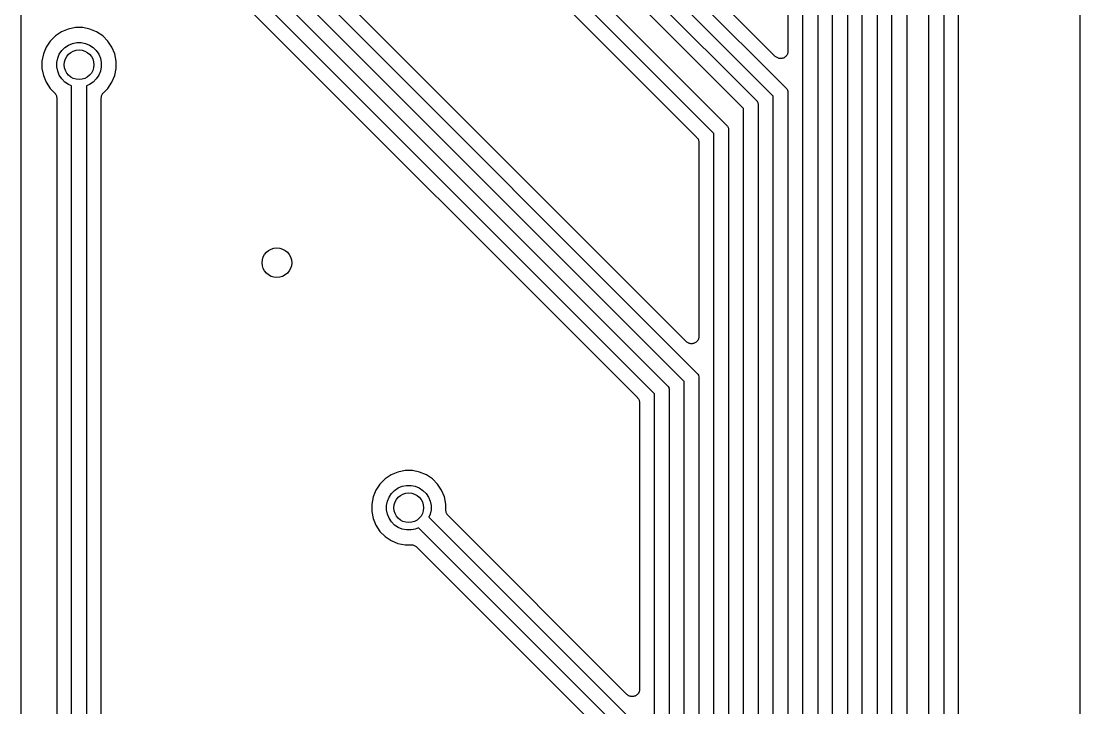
# Model space of a CAD drawing. Extents: x 49 to 143, y -158 to -38.
# Drawn here: x 128.63 to 142.9, y -71.78 to -62.53 of the extents above; entities that cross this region are included whole.
import ezdxf

# ---------------------------------------------------------------- set-up
doc = ezdxf.new("R2010")
doc.units = 0
doc.layers.add('BLACK', color=7, linetype='CONTINUOUS')

msp = doc.modelspace()

# ---------------------------------------------------------------- linework, layer by layer
at = {"layer": 'BLACK', "linetype": 'CONTINUOUS'}
for p, q in [((142.904, -38.2115), (142.904, -147.211)), ((140.87, -116.438), (140.87, -49.0634)), ((141.07, -49.0269), (141.07, -116.438)), ((141.27, -116.31), (141.27, -49.0416)), ((140.37, -118.494), (140.37, -49.1291)), ((140.57, -49.0926), (140.57, -118.458)), ((139.97, -118.986), (139.97, -54.996)), ((140.17, -54.9595), (140.17, -118.95)), ((139.57, -119.152), (139.57, -55.1617)), ((139.77, -55.1252), (139.77, -119.116)), ((139.37, -56.3693), (139.37, -119.281)), ((139.17, -119.318), (139.17, -56.4058)), ((138.97, -56.5301), (138.97, -62.9356)), ((128.878, -58.9766), (137.337, -67.4357)), ((137.17, -67.5513), (128.711, -59.0922)), ((133.374, -59.166), (138.137, -63.9294)), ((137.97, -64.045), (133.207, -59.2816)), ((128.804, -59.4685), (136.941, -67.6049)), ((133.076, -59.4334), (137.741, -64.0985)), ((134.339, -59.3946), (138.537, -63.5928)), ((128.633, -78.7071), (128.633, -59.5392)), ((138.37, -63.7084), (134.172, -59.5102)), ((135.66, -60.1497), (138.937, -63.4271)), ((138.799, -63.0063), (135.889, -60.0961)), ((138.77, -63.5427), (135.493, -60.2653)), ((137.599, -66.8493), (132.954, -62.2036)), ((132.785, -62.318), (137.737, -67.27)), ((137.57, -67.3856), (132.629, -62.4445)), ((129.267, -62.6382), (129.176, -62.6759)), ((129.364, -62.619), (129.267, -62.6382)), ((129.462, -62.619), (129.364, -62.619)), ((129.559, -62.6382), (129.462, -62.619)), ((129.65, -62.6759), (129.559, -62.6382)), ((129.094, -62.7306), (129.025, -62.8003)), ((129.176, -62.6759), (129.094, -62.7306)), ((129.732, -62.7306), (129.65, -62.6759)), ((129.801, -62.8003), (129.732, -62.7306)), ((128.97, -62.8822), (128.932, -62.9732)), ((129.025, -62.8003), (128.97, -62.8822)), ((129.147, -62.9769), (129.18, -62.9278)), ((129.18, -62.9278), (129.222, -62.886)), ((129.222, -62.886), (129.271, -62.8531)), ((129.271, -62.8531), (129.325, -62.8305)), ((129.325, -62.8305), (129.383, -62.819)), ((129.383, -62.819), (129.443, -62.819)), ((129.443, -62.819), (129.501, -62.8305)), ((129.501, -62.8305), (129.555, -62.8531)), ((129.555, -62.8531), (129.604, -62.886)), ((129.604, -62.886), (129.646, -62.9278)), ((129.646, -62.9278), (129.679, -62.9769)), ((129.856, -62.8822), (129.801, -62.8003)), ((129.894, -62.9732), (129.856, -62.8822)), ((128.932, -62.9732), (128.913, -63.0698)), ((128.913, -63.0698), (128.913, -63.1682)), ((129.113, -63.0895), (129.125, -63.0315)), ((129.125, -63.0315), (129.147, -62.9769)), ((129.679, -62.9769), (129.701, -63.0315)), ((129.701, -63.0315), (129.713, -63.0895)), ((129.913, -63.0698), (129.894, -62.9732)), ((129.913, -63.1682), (129.913, -63.0698)), ((138.807, -63.0125), (138.799, -63.0063)), ((138.814, -63.0185), (138.807, -63.0125)), ((138.814, -63.0186), (138.814, -63.0185)), ((138.814, -63.0187), (138.814, -63.0186)), ((138.823, -63.0233), (138.814, -63.0187)), ((138.831, -63.0278), (138.823, -63.0233)), ((138.832, -63.0279), (138.831, -63.0278)), ((138.831, -63.0278), (138.831, -63.0278)), ((138.841, -63.0307), (138.832, -63.0279)), ((138.85, -63.0335), (138.841, -63.0307)), ((138.85, -63.0336), (138.85, -63.0335)), ((138.86, -63.0346), (138.85, -63.0336)), ((138.85, -63.0336), (138.85, -63.0336)), ((138.869, -63.0356), (138.86, -63.0346)), ((138.87, -63.0356), (138.869, -63.0356)), ((138.869, -63.0356), (138.869, -63.0356)), ((138.879, -63.0347), (138.87, -63.0356)), ((138.889, -63.0338), (138.879, -63.0347)), ((138.898, -63.031), (138.889, -63.0337)), ((138.889, -63.0337), (138.889, -63.0338)), ((138.889, -63.0338), (138.889, -63.0338)), ((138.907, -63.0283), (138.898, -63.031)), ((138.908, -63.0282), (138.907, -63.0283)), ((138.917, -63.0236), (138.908, -63.0282)), ((138.908, -63.0282), (138.908, -63.0282)), ((138.925, -63.0193), (138.917, -63.0236)), ((138.933, -63.0127), (138.925, -63.0191)), ((138.925, -63.0191), (138.925, -63.0192)), ((138.925, -63.0192), (138.925, -63.0193)), ((138.94, -63.007), (138.933, -63.0127)), ((138.947, -62.9992), (138.94, -63.0068)), ((138.94, -63.0068), (138.94, -63.0069)), ((138.94, -63.0069), (138.94, -63.007)), ((138.952, -62.9921), (138.947, -62.9992)), ((138.953, -62.9919), (138.952, -62.9921)), ((138.957, -62.9832), (138.953, -62.9918)), ((138.953, -62.9918), (138.953, -62.9919)), ((138.962, -62.975), (138.957, -62.9832)), ((138.965, -62.9655), (138.962, -62.9747)), ((138.962, -62.9747), (138.962, -62.9748)), ((138.962, -62.9748), (138.962, -62.975)), ((138.968, -62.9564), (138.965, -62.9655)), ((138.969, -62.9465), (138.968, -62.956)), ((138.968, -62.956), (138.968, -62.9562)), ((138.968, -62.9562), (138.968, -62.9564)), ((138.97, -62.937), (138.969, -62.9465)), ((138.97, -62.9356), (138.97, -62.9366)), ((138.97, -62.9366), (138.97, -62.9366)), ((138.97, -62.9366), (138.97, -62.9366)), ((138.97, -62.9366), (138.97, -62.937)), ((128.913, -63.1682), (128.932, -63.2648)), ((129.113, -63.1485), (129.113, -63.0895)), ((129.125, -63.2065), (129.113, -63.1485)), ((129.147, -63.2611), (129.125, -63.2065)), ((129.701, -63.2065), (129.679, -63.2611)), ((129.713, -63.1485), (129.701, -63.2065)), ((129.713, -63.0895), (129.713, -63.1485)), ((129.894, -63.2648), (129.913, -63.1682)), ((128.932, -63.2648), (128.97, -63.3558)), ((128.97, -63.3558), (129.025, -63.4377)), ((129.18, -63.3102), (129.147, -63.2611)), ((129.222, -63.352), (129.18, -63.3102)), ((129.271, -63.3849), (129.222, -63.352)), ((129.604, -63.352), (129.555, -63.3849)), ((129.646, -63.3102), (129.604, -63.352)), ((129.679, -63.2611), (129.646, -63.3102)), ((129.801, -63.4377), (129.856, -63.3558)), ((129.856, -63.3558), (129.894, -63.2648)), ((129.025, -63.4377), (129.084, -63.4968)), ((129.084, -63.4968), (129.084, -63.4971)), ((129.084, -63.4971), (129.084, -63.4971)), ((129.084, -63.4971), (129.084, -63.4971)), ((129.084, -63.4971), (129.085, -63.4978)), ((129.085, -63.4978), (129.09, -63.5051)), ((129.09, -63.5051), (129.096, -63.5122)), ((129.313, -63.4023), (129.271, -63.3849)), ((129.313, -91.0771), (129.313, -63.4023)), ((129.555, -63.3849), (129.513, -63.4023)), ((129.513, -63.4023), (129.513, -100.543)), ((129.73, -63.511), (129.736, -63.504)), ((129.736, -63.504), (129.742, -63.4968)), ((129.742, -63.4968), (129.801, -63.4377)), ((138.937, -63.4271), (138.941, -63.4302)), ((138.941, -63.4302), (138.954, -63.4454)), ((138.954, -63.4454), (138.963, -63.4628)), ((138.963, -63.4628), (138.966, -63.4748)), ((138.966, -63.4748), (138.968, -63.4809)), ((138.968, -63.4809), (138.969, -63.4817)), ((138.969, -63.4817), (138.97, -63.4964)), ((138.97, -63.4964), (138.97, -63.4964)), ((138.97, -63.4964), (138.97, -63.5013)), ((138.97, -63.5013), (138.97, -63.5061)), ((129.096, -63.5122), (129.097, -63.5127)), ((129.097, -63.5127), (129.097, -63.5131)), ((129.097, -63.5131), (129.101, -63.5213)), ((129.101, -63.5213), (129.105, -63.5294)), ((129.105, -63.5294), (129.106, -63.5299)), ((129.106, -63.5299), (129.106, -63.5304)), ((129.106, -63.5304), (129.108, -63.5392)), ((129.108, -63.5392), (129.111, -63.5481)), ((129.111, -63.5481), (129.111, -63.5486)), ((129.111, -63.5486), (129.111, -63.5491)), ((129.111, -63.5491), (129.112, -63.5582)), ((129.112, -63.5582), (129.113, -63.5675)), ((129.113, -63.5675), (129.113, -78.9866)), ((129.713, -63.5661), (129.714, -63.5569)), ((129.713, -63.5672), (129.713, -63.5661)), ((129.713, -63.5675), (129.713, -63.5672)), ((129.713, -63.5672), (129.713, -63.5672)), ((129.713, -63.5672), (129.713, -63.5672)), ((129.713, -73.1803), (129.713, -63.5675)), ((129.714, -63.5569), (129.715, -63.5478)), ((129.715, -63.5467), (129.718, -63.5379)), ((129.715, -63.5473), (129.715, -63.5467)), ((129.715, -63.5478), (129.715, -63.5473)), ((129.718, -63.5379), (129.721, -63.5291)), ((129.721, -63.5281), (129.726, -63.52)), ((129.721, -63.5286), (129.721, -63.5281)), ((129.721, -63.5291), (129.721, -63.5286)), ((129.726, -63.52), (129.73, -63.5119)), ((129.73, -63.5115), (129.73, -63.511)), ((129.73, -63.5119), (129.73, -63.5115)), ((138.537, -63.5928), (138.541, -63.5959)), ((138.541, -63.5959), (138.544, -63.5997)), ((138.544, -63.5997), (138.544, -63.5997)), ((138.544, -63.5997), (138.547, -63.6033)), ((138.547, -63.6033), (138.553, -63.6111)), ((138.553, -63.6111), (138.563, -63.6285)), ((138.563, -63.6285), (138.565, -63.635)), ((138.565, -63.635), (138.568, -63.6473)), ((138.568, -63.6473), (138.568, -63.6473)), ((138.568, -63.6473), (138.57, -63.662)), ((138.77, -119.484), (138.77, -63.5427)), ((138.97, -63.5061), (138.97, -119.447)), ((138.37, -119.649), (138.37, -63.7084)), ((138.57, -63.662), (138.57, -63.662)), ((138.57, -63.662), (138.57, -63.6669)), ((138.57, -63.6669), (138.57, -63.6718)), ((138.57, -63.6718), (138.57, -119.613)), ((138.137, -63.9294), (138.141, -63.9325)), ((138.141, -63.9325), (138.153, -63.9477)), ((137.97, -107.888), (137.97, -64.045)), ((138.153, -63.9477), (138.163, -63.9651)), ((138.163, -63.9651), (138.166, -63.9748)), ((138.166, -63.9748), (138.168, -63.9839)), ((138.168, -63.9839), (138.168, -63.9839)), ((138.168, -63.9839), (138.17, -63.9986)), ((138.17, -63.9986), (138.17, -63.9986)), ((138.17, -63.9986), (138.17, -64.0035)), ((138.17, -64.0035), (138.17, -64.0084)), ((138.17, -64.0084), (138.17, -107.924)), ((137.741, -64.0985), (137.741, -64.0987)), ((137.741, -64.0987), (137.741, -64.0988)), ((137.741, -64.0988), (137.741, -64.0988)), ((137.741, -64.0988), (137.742, -64.0995)), ((137.742, -64.0995), (137.747, -64.1067)), ((137.747, -64.1067), (137.753, -64.1139)), ((137.753, -64.1139), (137.753, -64.1143)), ((137.753, -64.1143), (137.754, -64.1148)), ((137.754, -64.1148), (137.758, -64.123)), ((137.758, -64.123), (137.762, -64.1311)), ((137.762, -64.1311), (137.763, -64.1316)), ((137.763, -64.1316), (137.763, -64.1321)), ((137.763, -64.1321), (137.765, -64.141)), ((137.765, -64.141), (137.768, -64.1498)), ((137.768, -64.1498), (137.768, -64.1503)), ((137.768, -64.1503), (137.768, -64.1508)), ((137.768, -64.1508), (137.769, -64.16)), ((137.769, -64.16), (137.77, -64.1692)), ((137.77, -64.1692), (137.77, -66.7785)), ((137.77, -66.7799), (137.769, -66.7895)), ((137.77, -66.7785), (137.77, -66.7796)), ((137.77, -66.7796), (137.77, -66.7796)), ((137.77, -66.7796), (137.77, -66.7796)), ((137.77, -66.7796), (137.77, -66.7799)), ((137.607, -66.8554), (137.599, -66.8493)), ((137.614, -66.8615), (137.607, -66.8554)), ((137.614, -66.8616), (137.614, -66.8615)), ((137.614, -66.8615), (137.614, -66.8615)), ((137.623, -66.8663), (137.614, -66.8616)), ((137.631, -66.8707), (137.623, -66.8663)), ((137.631, -66.8708), (137.631, -66.8707)), ((137.632, -66.8709), (137.631, -66.8708)), ((137.641, -66.8737), (137.632, -66.8709)), ((137.65, -66.8765), (137.641, -66.8737)), ((137.65, -66.8766), (137.65, -66.8765)), ((137.65, -66.8765), (137.65, -66.8765)), ((137.659, -66.8775), (137.65, -66.8766)), ((137.669, -66.8785), (137.659, -66.8775)), ((137.67, -66.8785), (137.669, -66.8785)), ((137.669, -66.8785), (137.669, -66.8785)), ((137.679, -66.8777), (137.67, -66.8785)), ((137.689, -66.8768), (137.679, -66.8777)), ((137.698, -66.8739), (137.689, -66.8767)), ((137.689, -66.8767), (137.689, -66.8767)), ((137.689, -66.8767), (137.689, -66.8768)), ((137.707, -66.8713), (137.698, -66.8739)), ((137.708, -66.8712), (137.707, -66.8713)), ((137.716, -66.8665), (137.708, -66.8711)), ((137.708, -66.8711), (137.708, -66.8712)), ((137.725, -66.8622), (137.716, -66.8665)), ((137.733, -66.8557), (137.725, -66.862)), ((137.725, -66.862), (137.725, -66.8621)), ((137.725, -66.8621), (137.725, -66.8622)), ((137.74, -66.85), (137.733, -66.8557)), ((137.746, -66.8422), (137.74, -66.8498)), ((137.74, -66.8498), (137.74, -66.8499)), ((137.74, -66.8499), (137.74, -66.85)), ((137.752, -66.835), (137.746, -66.8422)), ((137.753, -66.8349), (137.752, -66.835)), ((137.757, -66.8263), (137.753, -66.8348)), ((137.753, -66.8348), (137.753, -66.8349)), ((137.762, -66.8179), (137.757, -66.8263)), ((137.765, -66.8084), (137.762, -66.8176)), ((137.762, -66.8176), (137.762, -66.8178)), ((137.762, -66.8178), (137.762, -66.8179)), ((137.768, -66.7993), (137.765, -66.8084)), ((137.769, -66.7895), (137.768, -66.799)), ((137.768, -66.799), (137.768, -66.7992)), ((137.768, -66.7992), (137.768, -66.7993)), ((137.737, -67.27), (137.741, -67.2732)), ((137.741, -67.2732), (137.753, -67.2884)), ((137.753, -67.2884), (137.762, -67.3038)), ((137.762, -67.3038), (137.763, -67.3058)), ((137.763, -67.3058), (137.768, -67.3246)), ((137.768, -67.3246), (137.77, -67.3442)), ((137.77, -67.3442), (137.77, -67.3491)), ((137.77, -67.3491), (137.77, -107.758)), ((137.337, -67.4357), (137.341, -67.4389)), ((137.341, -67.4389), (137.353, -67.4541)), ((137.353, -67.4541), (137.362, -67.4691)), ((137.362, -67.4691), (137.363, -67.4715)), ((137.363, -67.4715), (137.367, -67.4862)), ((137.367, -67.4862), (137.368, -67.4903)), ((137.368, -67.4903), (137.37, -67.505)), ((137.57, -107.722), (137.57, -67.3856)), ((136.941, -67.6049), (136.941, -67.6051)), ((136.941, -67.6051), (136.941, -67.6051)), ((136.941, -67.6051), (136.941, -67.6051)), ((136.941, -67.6051), (136.942, -67.6059)), ((136.942, -67.6059), (136.947, -67.6131)), ((136.947, -67.6131), (136.953, -67.6203)), ((136.953, -67.6203), (136.953, -67.6207)), ((136.953, -67.6207), (136.954, -67.6211)), ((136.954, -67.6211), (136.958, -67.6293)), ((136.958, -67.6293), (136.962, -67.6375)), ((136.962, -67.6375), (136.963, -67.638)), ((136.963, -67.638), (136.963, -67.6385)), ((136.963, -67.6385), (136.965, -67.6473)), ((137.17, -107.556), (137.17, -67.5513)), ((137.37, -67.505), (137.37, -67.505)), ((137.37, -67.505), (137.37, -67.5099)), ((137.37, -67.5099), (137.37, -67.5148)), ((137.37, -67.5148), (137.37, -107.593)), ((136.965, -67.6473), (136.968, -67.6562)), ((136.968, -67.6562), (136.968, -67.6567)), ((136.968, -67.6567), (136.968, -67.6572)), ((136.968, -67.6572), (136.969, -67.6664)), ((136.969, -67.6664), (136.97, -67.6756)), ((136.97, -67.6756), (136.97, -71.5342)), ((133.712, -68.6072), (133.621, -68.6449)), ((133.809, -68.588), (133.712, -68.6072)), ((133.907, -68.588), (133.809, -68.588)), ((134.004, -68.6072), (133.907, -68.588)), ((134.095, -68.6449), (134.004, -68.6072)), ((133.47, -68.7693), (133.415, -68.8512)), ((133.539, -68.6996), (133.47, -68.7693)), ((133.621, -68.6449), (133.539, -68.6996)), ((134.177, -68.6996), (134.095, -68.6449)), ((134.246, -68.7693), (134.177, -68.6996)), ((134.301, -68.8512), (134.246, -68.7693)), ((133.415, -68.8512), (133.377, -68.9422)), ((133.592, -68.9459), (133.625, -68.8968)), ((133.625, -68.8968), (133.667, -68.855)), ((133.667, -68.855), (133.716, -68.8221)), ((133.716, -68.8221), (133.77, -68.7995)), ((133.77, -68.7995), (133.828, -68.788)), ((133.828, -68.788), (133.888, -68.788)), ((133.888, -68.788), (133.946, -68.7995)), ((133.946, -68.7995), (134, -68.8221)), ((134, -68.8221), (134.049, -68.855)), ((134.049, -68.855), (134.091, -68.8968)), ((134.091, -68.8968), (134.124, -68.9459)), ((134.339, -68.9422), (134.301, -68.8512)), ((133.377, -68.9422), (133.358, -69.0388)), ((133.358, -69.0388), (133.358, -69.1372)), ((133.558, -69.0585), (133.57, -69.0005)), ((133.558, -69.1175), (133.558, -69.0585)), ((133.57, -69.0005), (133.592, -68.9459)), ((134.124, -68.9459), (134.146, -69.0005)), ((134.146, -69.0005), (134.158, -69.0585)), ((134.158, -69.0585), (134.158, -69.1175)), ((134.358, -69.0388), (134.339, -68.9422)), ((134.358, -69.1223), (134.358, -69.0388)), ((133.358, -69.1372), (133.377, -69.2338)), ((133.57, -69.1755), (133.558, -69.1175)), ((133.592, -69.2301), (133.57, -69.1755)), ((134.146, -69.1755), (134.129, -69.2176)), ((134.158, -69.1175), (134.146, -69.1755)), ((134.359, -69.1316), (134.358, -69.1223)), ((134.36, -69.1407), (134.359, -69.1316)), ((134.36, -69.1412), (134.36, -69.1407)), ((134.36, -69.1417), (134.36, -69.1412)), ((134.363, -69.1506), (134.36, -69.1417)), ((134.365, -69.1595), (134.363, -69.1506)), ((134.365, -69.1599), (134.365, -69.1595)), ((134.366, -69.1604), (134.365, -69.1599)), ((134.37, -69.1686), (134.366, -69.1604)), ((134.374, -69.1768), (134.37, -69.1686)), ((134.374, -69.1772), (134.374, -69.1768)), ((134.375, -69.1777), (134.374, -69.1772)), ((134.381, -69.1848), (134.375, -69.1777)), ((134.386, -69.192), (134.381, -69.1848)), ((134.387, -69.1928), (134.386, -69.192)), ((134.387, -69.193), (134.387, -69.1928)), ((134.387, -69.1928), (134.387, -69.1928)), ((134.387, -69.1928), (134.387, -69.1928)), ((136.799, -71.6049), (134.387, -69.193)), ((133.377, -69.2338), (133.415, -69.3248)), ((133.415, -69.3248), (133.47, -69.4067)), ((133.625, -69.2792), (133.592, -69.2301)), ((133.667, -69.321), (133.625, -69.2792)), ((133.716, -69.3539), (133.667, -69.321)), ((133.77, -69.3765), (133.716, -69.3539)), ((134.129, -69.2176), (136.846, -71.9348)), ((133.47, -69.4067), (133.539, -69.4764)), ((133.539, -69.4764), (133.621, -69.5311)), ((133.828, -69.388), (133.77, -69.3765)), ((133.888, -69.388), (133.828, -69.388)), ((133.946, -69.3765), (133.888, -69.388)), ((133.988, -69.359), (133.946, -69.3765)), ((136.679, -72.0504), (133.988, -69.359)), ((133.621, -69.5311), (133.712, -69.5688)), ((133.712, -69.5688), (133.809, -69.588)), ((133.809, -69.588), (133.892, -69.588)), ((133.892, -69.588), (133.893, -69.588)), ((133.893, -69.588), (133.893, -69.588)), ((133.893, -69.588), (133.893, -69.588)), ((133.893, -69.588), (133.894, -69.588)), ((133.894, -69.588), (133.903, -69.589)), ((133.903, -69.589), (133.912, -69.59)), ((133.912, -69.59), (133.913, -69.5901)), ((133.913, -69.5901), (133.913, -69.5902)), ((133.913, -69.5902), (133.922, -69.593)), ((133.922, -69.593), (133.931, -69.5957)), ((133.931, -69.5957), (133.931, -69.5959)), ((133.931, -69.5959), (133.932, -69.5961)), ((133.932, -69.5961), (133.94, -69.6005)), ((133.94, -69.6005), (133.948, -69.6049)), ((133.948, -69.6049), (133.948, -69.6052)), ((133.948, -69.6052), (133.949, -69.6055)), ((133.949, -69.6055), (133.956, -69.6114)), ((133.956, -69.6114), (133.963, -69.6173)), ((133.963, -69.6173), (136.45, -72.104)), ((136.807, -71.6111), (136.799, -71.6049)), ((136.814, -71.6171), (136.807, -71.6111)), ((136.814, -71.6172), (136.814, -71.6171)), ((136.814, -71.6173), (136.814, -71.6172)), ((136.823, -71.6219), (136.814, -71.6173)), ((136.831, -71.6264), (136.823, -71.6219)), ((136.831, -71.6265), (136.831, -71.6264)), ((136.841, -71.6294), (136.831, -71.6265)), ((136.831, -71.6265), (136.831, -71.6265)), ((136.85, -71.6322), (136.841, -71.6294)), ((136.85, -71.6323), (136.85, -71.6322)), ((136.85, -71.6322), (136.85, -71.6322)), ((136.859, -71.6332), (136.85, -71.6323)), ((136.869, -71.6342), (136.859, -71.6332)), ((136.87, -71.6342), (136.869, -71.6342)), ((136.869, -71.6342), (136.869, -71.6342)), ((136.879, -71.6333), (136.87, -71.6342)), ((136.889, -71.6325), (136.879, -71.6333)), ((136.898, -71.6296), (136.889, -71.6324)), ((136.889, -71.6324), (136.889, -71.6324)), ((136.889, -71.6324), (136.889, -71.6325)), ((136.907, -71.6269), (136.898, -71.6296)), ((136.908, -71.6269), (136.907, -71.6269)), ((136.916, -71.6222), (136.908, -71.6268)), ((136.908, -71.6268), (136.908, -71.6269)), ((136.925, -71.6179), (136.916, -71.6222)), ((136.933, -71.6114), (136.925, -71.6177)), ((136.925, -71.6177), (136.925, -71.6178)), ((136.925, -71.6178), (136.925, -71.6179)), ((136.94, -71.6057), (136.933, -71.6114)), ((136.946, -71.5979), (136.94, -71.6054)), ((136.94, -71.6054), (136.94, -71.6055)), ((136.94, -71.6055), (136.94, -71.6057)), ((136.952, -71.5907), (136.946, -71.5979)), ((136.953, -71.5906), (136.952, -71.5907)), ((136.957, -71.5819), (136.953, -71.5904)), ((136.953, -71.5904), (136.953, -71.5906)), ((136.962, -71.5736), (136.957, -71.5819)), ((136.965, -71.5641), (136.962, -71.5733)), ((136.962, -71.5733), (136.962, -71.5735)), ((136.962, -71.5735), (136.962, -71.5736)), ((136.968, -71.555), (136.965, -71.5641)), ((136.969, -71.5452), (136.968, -71.5547)), ((136.968, -71.5547), (136.968, -71.5548)), ((136.968, -71.5548), (136.968, -71.555)), ((136.97, -71.5356), (136.969, -71.5452)), ((136.97, -71.5342), (136.97, -71.5353)), ((136.97, -71.5353), (136.97, -71.5353)), ((136.97, -71.5353), (136.97, -71.5353)), ((136.97, -71.5353), (136.97, -71.5356))]:
    msp.add_line(p, q, dxfattribs=at)
at = {"layer": 'BLACK'}
for centre in [(129.413, -63.119), (132.08, -65.786), (133.858, -69.088)]:
    msp.add_circle(centre, 0.2, dxfattribs=at)

doc.saveas('drawing.dxf')
